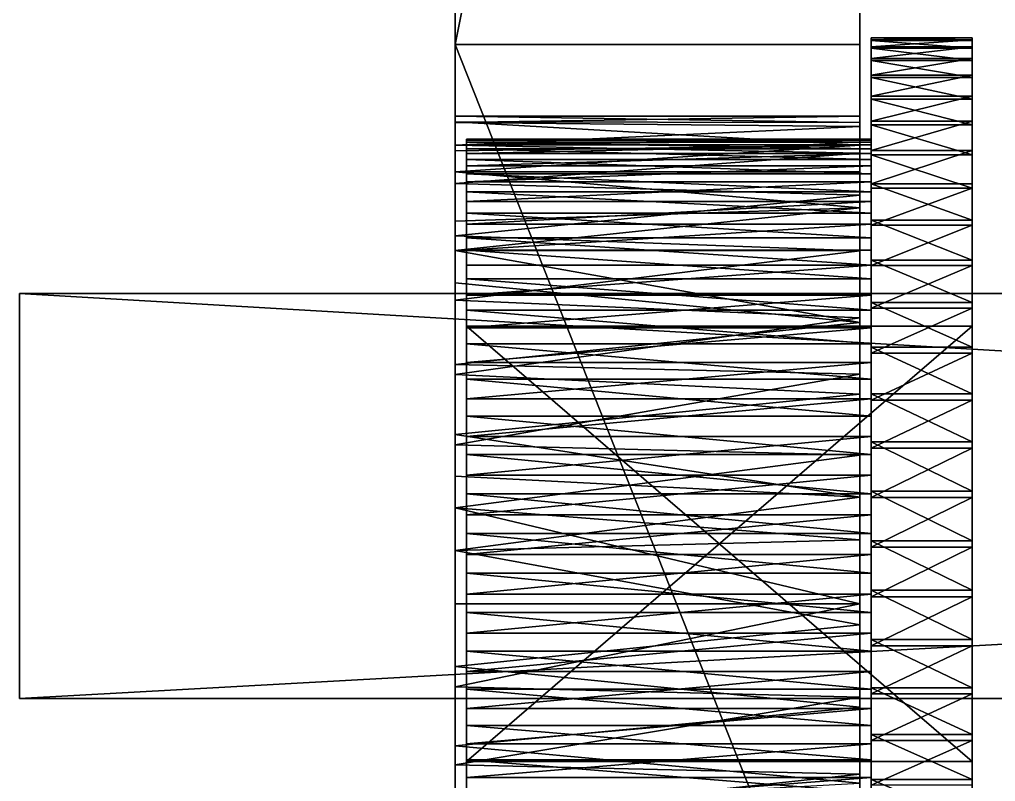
# Model space of a CAD drawing. Header units: inches. Extents: x 62 to 1153, y 3 to 780.
# Drawn here: x 62.36 to 72, y 25.88 to 33.41 of the extents above; entities that cross this region are included whole.
import ezdxf

# ---------------------------------------------------------------- set-up
doc = ezdxf.new("R2010")
doc.units = ezdxf.units.IN
doc.header["$MEASUREMENT"] = 0
for name, color, linetype in [('Axel', 2, 'Continuous'), ('Axel_Cap', 5, 'Continuous'), ('Base', 3, 'Continuous')]:
    doc.layers.add(name, color=color, linetype=linetype)

msp = doc.modelspace()

# ---------------------------------------------------------------- linework, layer by layer
at = {"layer": 'Axel'}
for points in [[(130.8586, 26.7013, -16.145), (62.3586, 30.7013, -16.145), (62.3586, 26.7013, -16.145)], [(62.3586, 30.7013, -16.145), (130.8586, 26.7013, -16.145), (134.8586, 30.7013, -16.145)], [(62.3586, 30.7013, -16.145), (134.8586, 30.7013, -20.145), (62.3586, 30.7013, -20.145)], [(134.8586, 30.7013, -20.145), (62.3586, 30.7013, -16.145), (134.8586, 30.7013, -16.145)], [(134.8586, 30.7013, -20.145), (62.3586, 26.7013, -20.145), (62.3586, 30.7013, -20.145)], [(62.3586, 26.7013, -20.145), (134.8586, 30.7013, -20.145), (130.8586, 26.7013, -20.145)], [(62.3586, 30.7013, -16.145), (62.3586, 26.7013, -20.145), (62.3586, 26.7013, -16.145)], [(62.3586, 26.7013, -20.145), (62.3586, 30.7013, -16.145), (62.3586, 30.7013, -20.145)], [(130.8586, 26.7013, -16.145), (62.3586, 26.7013, -20.145), (130.8586, 26.7013, -20.145)], [(62.3586, 26.7013, -20.145), (130.8586, 26.7013, -16.145), (62.3586, 26.7013, -16.145)]]:
    msp.add_3dface(points, dxfattribs=at)
at = {"layer": 'Axel_Cap'}
for points in [[(71.7745, 33.2288, -17.8155), (70.7745, 33.2078, -17.3252), (71.7745, 33.2078, -17.3252)], [(70.7745, 33.2078, -17.3252), (71.7745, 33.2288, -17.8155), (70.7745, 33.2288, -17.8155)], [(71.7745, 33.2016, -18.3054), (70.7745, 33.2288, -17.8155), (71.7745, 33.2288, -17.8155)], [(70.7745, 33.2288, -17.8155), (71.7745, 33.2016, -18.3054), (70.7745, 33.2016, -18.3054)], [(70.7745, 33.2016, -18.3054), (70.7745, 33.2078, -17.3252), (70.7745, 33.2288, -17.8155)], [(71.7745, 33.2078, -17.3252), (70.7745, 33.1389, -16.8394), (71.7745, 33.1389, -16.8394)], [(70.7745, 33.1389, -16.8394), (71.7745, 33.2078, -17.3252), (70.7745, 33.2078, -17.3252)], [(70.7745, 33.2016, -18.3054), (70.7745, 33.1389, -16.8394), (70.7745, 33.2078, -17.3252)], [(71.7745, 33.1265, -18.7903), (70.7745, 33.2016, -18.3054), (71.7745, 33.2016, -18.3054)], [(70.7745, 33.2016, -18.3054), (71.7745, 33.1265, -18.7903), (70.7745, 33.1265, -18.7903)], [(70.7745, 33.1265, -18.7903), (70.7745, 33.1389, -16.8394), (70.7745, 33.2016, -18.3054)], [(71.7745, 33.2078, -17.3252), (71.7745, 33.2016, -18.3054), (71.7745, 33.2288, -17.8155)], [(71.7745, 33.1389, -16.8394), (71.7745, 33.2016, -18.3054), (71.7745, 33.2078, -17.3252)], [(71.7745, 33.1389, -16.8394), (71.7745, 33.1265, -18.7903), (71.7745, 33.2016, -18.3054)], [(71.7745, 33.1389, -16.8394), (70.7745, 33.0227, -16.3627), (71.7745, 33.0227, -16.3627)], [(70.7745, 33.0227, -16.3627), (71.7745, 33.1389, -16.8394), (70.7745, 33.1389, -16.8394)], [(70.7745, 33.1265, -18.7903), (70.7745, 33.0227, -16.3627), (70.7745, 33.1389, -16.8394)], [(71.7745, 33.0042, -19.2655), (70.7745, 33.1265, -18.7903), (71.7745, 33.1265, -18.7903)], [(70.7745, 33.1265, -18.7903), (71.7745, 33.0042, -19.2655), (70.7745, 33.0042, -19.2655)], [(70.7745, 33.0042, -19.2655), (70.7745, 33.0227, -16.3627), (70.7745, 33.1265, -18.7903)], [(71.7745, 33.0227, -16.3627), (71.7745, 33.1265, -18.7903), (71.7745, 33.1389, -16.8394)], [(71.7745, 33.0227, -16.3627), (71.7745, 33.0042, -19.2655), (71.7745, 33.1265, -18.7903)], [(71.7745, 33.0227, -16.3627), (70.7745, 32.8604, -15.8996), (71.7745, 32.8604, -15.8996)], [(70.7745, 32.8604, -15.8996), (71.7745, 33.0227, -16.3627), (70.7745, 33.0227, -16.3627)], [(70.7745, 33.0042, -19.2655), (70.7745, 32.8604, -15.8996), (70.7745, 33.0227, -16.3627)], [(71.7745, 32.836, -19.7264), (70.7745, 33.0042, -19.2655), (71.7745, 33.0042, -19.2655)], [(70.7745, 33.0042, -19.2655), (71.7745, 32.836, -19.7264), (70.7745, 32.836, -19.7264)], [(70.7745, 32.836, -19.7264), (70.7745, 32.8604, -15.8996), (70.7745, 33.0042, -19.2655)], [(71.7745, 32.8604, -15.8996), (71.7745, 33.0042, -19.2655), (71.7745, 33.0227, -16.3627)], [(71.7745, 32.8604, -15.8996), (71.7745, 32.836, -19.7264), (71.7745, 33.0042, -19.2655)], [(71.7745, 32.8604, -15.8996), (70.7745, 32.6534, -15.4548), (71.7745, 32.6534, -15.4548)], [(70.7745, 32.6534, -15.4548), (71.7745, 32.8604, -15.8996), (70.7745, 32.8604, -15.8996)], [(70.7745, 32.836, -19.7264), (70.7745, 32.6534, -15.4548), (70.7745, 32.8604, -15.8996)], [(71.7745, 32.6234, -20.1686), (70.7745, 32.836, -19.7264), (71.7745, 32.836, -19.7264)], [(70.7745, 32.836, -19.7264), (71.7745, 32.6234, -20.1686), (70.7745, 32.6234, -20.1686)], [(70.7745, 32.6234, -20.1686), (70.7745, 32.6534, -15.4548), (70.7745, 32.836, -19.7264)], [(71.7745, 32.6534, -15.4548), (71.7745, 32.836, -19.7264), (71.7745, 32.8604, -15.8996)], [(71.7745, 32.6534, -15.4548), (71.7745, 32.6234, -20.1686), (71.7745, 32.836, -19.7264)], [(71.7745, 32.6534, -15.4548), (70.7745, 32.4038, -15.0323), (71.7745, 32.4038, -15.0323)], [(70.7745, 32.4038, -15.0323), (71.7745, 32.6534, -15.4548), (70.7745, 32.6534, -15.4548)], [(70.7745, 32.6234, -20.1686), (70.7745, 32.4038, -15.0323), (70.7745, 32.6534, -15.4548)], [(71.7745, 32.3684, -20.5879), (70.7745, 32.6234, -20.1686), (71.7745, 32.6234, -20.1686)], [(70.7745, 32.6234, -20.1686), (71.7745, 32.3684, -20.5879), (70.7745, 32.3684, -20.5879)], [(70.7745, 32.3684, -20.5879), (70.7745, 32.4038, -15.0323), (70.7745, 32.6234, -20.1686)], [(71.7745, 32.4038, -15.0323), (71.7745, 32.6234, -20.1686), (71.7745, 32.6534, -15.4548)], [(71.7745, 32.4038, -15.0323), (71.7745, 32.3684, -20.5879), (71.7745, 32.6234, -20.1686)], [(71.7745, 32.4038, -15.0323), (70.7745, 32.1141, -14.6363), (71.7745, 32.1141, -14.6363)], [(70.7745, 32.1141, -14.6363), (71.7745, 32.4038, -15.0323), (70.7745, 32.4038, -15.0323)], [(70.7745, 32.171, -17.1057), (70.7745, 32.1141, -14.6363), (70.7745, 32.4038, -15.0323)], [(70.7745, 32.171, -17.1057), (70.7745, 32.4038, -15.0323), (70.7745, 32.2185, -17.4954)], [(70.7745, 32.2185, -17.4954), (70.7745, 32.4038, -15.0323), (70.7745, 32.2275, -17.8878)], [(70.7745, 32.2275, -17.8878), (70.7745, 32.4038, -15.0323), (70.7745, 32.3684, -20.5879)], [(71.7745, 32.0736, -20.9801), (70.7745, 32.3684, -20.5879), (71.7745, 32.3684, -20.5879)], [(70.7745, 32.3684, -20.5879), (71.7745, 32.0736, -20.9801), (70.7745, 32.0736, -20.9801)], [(70.7745, 32.0736, -20.9801), (70.7745, 32.1304, -18.6659), (70.7745, 32.3684, -20.5879)], [(70.7745, 32.3684, -20.5879), (70.7745, 32.1304, -18.6659), (70.7745, 32.198, -18.2792)], [(70.7745, 32.3684, -20.5879), (70.7745, 32.198, -18.2792), (70.7745, 32.2275, -17.8878)], [(71.7745, 32.1141, -14.6363), (71.7745, 32.3684, -20.5879), (71.7745, 32.4038, -15.0323)], [(71.7745, 32.1141, -14.6363), (71.7745, 32.0736, -20.9801), (71.7745, 32.3684, -20.5879)], [(70.7745, 32.2275, -17.8878), (66.7745, 32.2185, -17.4954), (70.7745, 32.2185, -17.4954)], [(66.7745, 32.2185, -17.4954), (70.7745, 32.2275, -17.8878), (66.7745, 32.2275, -17.8878)], [(70.7745, 32.198, -18.2792), (66.7745, 32.2275, -17.8878), (70.7745, 32.2275, -17.8878)], [(66.7745, 32.2275, -17.8878), (70.7745, 32.198, -18.2792), (66.7745, 32.198, -18.2792)], [(66.7745, 32.198, -18.2792), (66.7745, 32.2185, -17.4954), (66.7745, 32.2275, -17.8878)], [(66.7745, 32.198, -18.2792), (66.7745, 32.171, -17.1057), (66.7745, 32.2185, -17.4954)], [(70.7745, 32.2185, -17.4954), (66.7745, 32.171, -17.1057), (70.7745, 32.171, -17.1057)], [(66.7745, 32.171, -17.1057), (70.7745, 32.2185, -17.4954), (66.7745, 32.2185, -17.4954)], [(70.7745, 32.1304, -18.6659), (66.7745, 32.198, -18.2792), (70.7745, 32.198, -18.2792)], [(66.7745, 32.198, -18.2792), (70.7745, 32.1304, -18.6659), (66.7745, 32.1304, -18.6659)], [(66.7745, 32.1304, -18.6659), (66.7745, 32.171, -17.1057), (66.7745, 32.198, -18.2792)], [(70.7745, 32.171, -17.1057), (66.7745, 32.0856, -16.7226), (70.7745, 32.0856, -16.7226)], [(66.7745, 32.0856, -16.7226), (70.7745, 32.171, -17.1057), (66.7745, 32.171, -17.1057)], [(66.7745, 32.1304, -18.6659), (66.7745, 32.0856, -16.7226), (66.7745, 32.171, -17.1057)], [(70.7745, 32.0251, -19.0441), (66.7745, 32.1304, -18.6659), (70.7745, 32.1304, -18.6659)], [(66.7745, 32.1304, -18.6659), (70.7745, 32.0251, -19.0441), (66.7745, 32.0251, -19.0441)], [(66.7745, 32.0251, -19.0441), (66.7745, 32.0856, -16.7226), (66.7745, 32.1304, -18.6659)], [(70.7745, 32.0856, -16.7226), (70.7745, 32.1141, -14.6363), (70.7745, 32.171, -17.1057)], [(70.7745, 32.0736, -20.9801), (70.7745, 32.0251, -19.0441), (70.7745, 32.1304, -18.6659)], [(70.7745, 32.0856, -16.7226), (66.7745, 31.963, -16.3497), (70.7745, 31.963, -16.3497)], [(66.7745, 31.963, -16.3497), (70.7745, 32.0856, -16.7226), (66.7745, 32.0856, -16.7226)], [(66.7745, 32.0251, -19.0441), (66.7745, 31.963, -16.3497), (66.7745, 32.0856, -16.7226)], [(70.7745, 31.8833, -19.4101), (66.7745, 32.0251, -19.0441), (70.7745, 32.0251, -19.0441)], [(66.7745, 32.0251, -19.0441), (70.7745, 31.8833, -19.4101), (66.7745, 31.8833, -19.4101)], [(66.7745, 31.8833, -19.4101), (66.7745, 31.963, -16.3497), (66.7745, 32.0251, -19.0441)], [(71.7745, 32.1141, -14.6363), (70.7745, 31.7869, -14.2707), (71.7745, 31.7869, -14.2707)], [(70.7745, 31.7869, -14.2707), (71.7745, 32.1141, -14.6363), (70.7745, 32.1141, -14.6363)], [(70.7745, 31.8045, -15.9906), (70.7745, 31.7869, -14.2707), (70.7745, 32.1141, -14.6363)], [(70.7745, 31.8045, -15.9906), (70.7745, 32.1141, -14.6363), (70.7745, 31.963, -16.3497)], [(70.7745, 31.963, -16.3497), (70.7745, 32.1141, -14.6363), (70.7745, 32.0856, -16.7226)], [(71.7745, 31.7418, -21.3416), (70.7745, 32.0736, -20.9801), (71.7745, 32.0736, -20.9801)], [(70.7745, 32.0736, -20.9801), (71.7745, 31.7418, -21.3416), (70.7745, 31.7418, -21.3416)], [(70.7745, 31.7418, -21.3416), (70.7745, 31.8833, -19.4101), (70.7745, 32.0736, -20.9801)], [(70.7745, 32.0736, -20.9801), (70.7745, 31.8833, -19.4101), (70.7745, 32.0251, -19.0441)], [(71.7745, 31.7869, -14.2707), (71.7745, 32.0736, -20.9801), (71.7745, 32.1141, -14.6363)], [(71.7745, 31.7869, -14.2707), (71.7745, 31.7418, -21.3416), (71.7745, 32.0736, -20.9801)], [(70.7745, 31.963, -16.3497), (66.7745, 31.8045, -15.9906), (70.7745, 31.8045, -15.9906)], [(66.7745, 31.8045, -15.9906), (70.7745, 31.963, -16.3497), (66.7745, 31.963, -16.3497)], [(66.7745, 31.8833, -19.4101), (66.7745, 31.8045, -15.9906), (66.7745, 31.963, -16.3497)], [(70.7745, 31.7062, -19.7604), (66.7745, 31.8833, -19.4101), (70.7745, 31.8833, -19.4101)], [(66.7745, 31.8833, -19.4101), (70.7745, 31.7062, -19.7604), (66.7745, 31.7062, -19.7604)], [(66.7745, 31.7062, -19.7604), (66.7745, 31.8045, -15.9906), (66.7745, 31.8833, -19.4101)], [(70.7745, 31.7418, -21.3416), (70.7745, 31.7062, -19.7604), (70.7745, 31.8833, -19.4101)], [(70.7745, 31.8045, -15.9906), (66.7745, 31.6115, -15.6487), (70.7745, 31.6115, -15.6487)], [(66.7745, 31.6115, -15.6487), (70.7745, 31.8045, -15.9906), (66.7745, 31.8045, -15.9906)], [(66.7745, 31.7062, -19.7604), (66.7745, 31.6115, -15.6487), (66.7745, 31.8045, -15.9906)], [(70.7745, 31.6115, -15.6487), (70.7745, 31.7869, -14.2707), (70.7745, 31.8045, -15.9906)], [(70.7745, 31.7869, -14.2707), (71.7745, 31.4254, -13.9388), (71.7745, 31.7869, -14.2707)], [(71.7745, 31.4254, -13.9388), (70.7745, 31.7869, -14.2707), (70.7745, 31.4254, -13.9388)], [(70.7745, 31.6115, -15.6487), (70.7745, 31.4254, -13.9388), (70.7745, 31.7869, -14.2707)], [(70.7745, 31.3762, -21.6688), (71.7745, 31.7418, -21.3416), (71.7745, 31.3762, -21.6688)], [(71.7745, 31.7418, -21.3416), (70.7745, 31.3762, -21.6688), (70.7745, 31.7418, -21.3416)], [(70.7745, 31.3762, -21.6688), (70.7745, 31.4957, -20.0918), (70.7745, 31.7418, -21.3416)], [(70.7745, 31.7418, -21.3416), (70.7745, 31.4957, -20.0918), (70.7745, 31.7062, -19.7604)], [(71.7745, 31.4254, -13.9388), (71.7745, 31.7418, -21.3416), (71.7745, 31.7869, -14.2707)], [(71.7745, 31.4254, -13.9388), (71.7745, 31.3762, -21.6688), (71.7745, 31.7418, -21.3416)], [(70.7745, 31.4957, -20.0918), (66.7745, 31.7062, -19.7604), (70.7745, 31.7062, -19.7604)], [(66.7745, 31.7062, -19.7604), (70.7745, 31.4957, -20.0918), (66.7745, 31.4957, -20.0918)], [(66.7745, 31.4957, -20.0918), (66.7745, 31.6115, -15.6487), (66.7745, 31.7062, -19.7604)], [(70.7745, 31.6115, -15.6487), (66.7745, 31.386, -15.3274), (70.7745, 31.386, -15.3274)], [(66.7745, 31.386, -15.3274), (70.7745, 31.6115, -15.6487), (66.7745, 31.6115, -15.6487)], [(66.7745, 31.4957, -20.0918), (66.7745, 31.386, -15.3274), (66.7745, 31.6115, -15.6487)], [(70.7745, 31.386, -15.3274), (70.7745, 31.4254, -13.9388), (70.7745, 31.6115, -15.6487)], [(70.7745, 31.2538, -20.4009), (66.7745, 31.4957, -20.0918), (70.7745, 31.4957, -20.0918)], [(66.7745, 31.4957, -20.0918), (70.7745, 31.2538, -20.4009), (66.7745, 31.2538, -20.4009)], [(66.7745, 31.2538, -20.4009), (66.7745, 31.386, -15.3274), (66.7745, 31.4957, -20.0918)], [(70.7745, 31.3762, -21.6688), (70.7745, 31.2538, -20.4009), (70.7745, 31.4957, -20.0918)], [(70.7745, 31.386, -15.3274), (66.7745, 31.13, -15.0298), (70.7745, 31.13, -15.0298)], [(66.7745, 31.13, -15.0298), (70.7745, 31.386, -15.3274), (66.7745, 31.386, -15.3274)], [(66.7745, 31.2538, -20.4009), (66.7745, 31.13, -15.0298), (66.7745, 31.386, -15.3274)], [(70.7745, 31.4254, -13.9388), (71.7745, 31.0332, -13.644), (71.7745, 31.4254, -13.9388)], [(71.7745, 31.0332, -13.644), (70.7745, 31.4254, -13.9388), (70.7745, 31.0332, -13.644)], [(70.7745, 31.13, -15.0298), (70.7745, 31.0332, -13.644), (70.7745, 31.4254, -13.9388)], [(70.7745, 31.13, -15.0298), (70.7745, 31.4254, -13.9388), (70.7745, 31.386, -15.3274)], [(70.7745, 30.9802, -21.9586), (71.7745, 31.3762, -21.6688), (71.7745, 30.9802, -21.9586)], [(71.7745, 31.3762, -21.6688), (70.7745, 30.9802, -21.9586), (70.7745, 31.3762, -21.6688)], [(70.7745, 30.9802, -21.9586), (70.7745, 30.9827, -20.6848), (70.7745, 31.3762, -21.6688)], [(70.7745, 31.3762, -21.6688), (70.7745, 30.9827, -20.6848), (70.7745, 31.2538, -20.4009)], [(71.7745, 31.0332, -13.644), (71.7745, 31.3762, -21.6688), (71.7745, 31.4254, -13.9388)], [(71.7745, 31.0332, -13.644), (71.7745, 30.9802, -21.9586), (71.7745, 31.3762, -21.6688)], [(66.7745, 30.9827, -20.6848), (66.7745, 31.13, -15.0298), (66.7745, 31.2538, -20.4009)], [(70.7745, 30.9827, -20.6848), (66.7745, 31.2538, -20.4009), (70.7745, 31.2538, -20.4009)], [(66.7745, 31.2538, -20.4009), (70.7745, 30.9827, -20.6848), (66.7745, 30.9827, -20.6848)], [(66.7745, 31.13, -15.0298), (70.7745, 30.8461, -14.7587), (70.7745, 31.13, -15.0298)], [(70.7745, 30.8461, -14.7587), (66.7745, 31.13, -15.0298), (66.7745, 30.8461, -14.7587)], [(66.7745, 30.9827, -20.6848), (66.7745, 30.8461, -14.7587), (66.7745, 31.13, -15.0298)], [(70.7745, 30.8461, -14.7587), (70.7745, 31.0332, -13.644), (70.7745, 31.13, -15.0298)], [(66.7745, 30.685, -20.9407), (70.7745, 30.9827, -20.6848), (70.7745, 30.685, -20.9407)], [(70.7745, 30.9827, -20.6848), (66.7745, 30.685, -20.9407), (66.7745, 30.9827, -20.6848)], [(66.7745, 30.685, -20.9407), (66.7745, 30.8461, -14.7587), (66.7745, 30.9827, -20.6848)], [(70.7745, 31.0332, -13.644), (71.7745, 30.6139, -13.3891), (71.7745, 31.0332, -13.644)], [(71.7745, 30.6139, -13.3891), (70.7745, 31.0332, -13.644), (70.7745, 30.6139, -13.3891)], [(70.7745, 30.8461, -14.7587), (70.7745, 30.6139, -13.3891), (70.7745, 31.0332, -13.644)], [(70.7745, 30.9802, -21.9586), (70.7745, 30.685, -20.9407), (70.7745, 30.9827, -20.6848)], [(70.7745, 30.5577, -22.2081), (71.7745, 30.9802, -21.9586), (71.7745, 30.5577, -22.2081)], [(71.7745, 30.9802, -21.9586), (70.7745, 30.5577, -22.2081), (70.7745, 30.9802, -21.9586)], [(70.7745, 30.5577, -22.2081), (70.7745, 30.685, -20.9407), (70.7745, 30.9802, -21.9586)], [(71.7745, 30.6139, -13.3891), (71.7745, 30.9802, -21.9586), (71.7745, 31.0332, -13.644)], [(71.7745, 30.6139, -13.3891), (71.7745, 30.5577, -22.2081), (71.7745, 30.9802, -21.9586)], [(66.7745, 30.8461, -14.7587), (70.7745, 30.537, -14.5167), (70.7745, 30.8461, -14.7587)], [(70.7745, 30.537, -14.5167), (66.7745, 30.8461, -14.7587), (66.7745, 30.537, -14.5167)], [(66.7745, 30.685, -20.9407), (66.7745, 30.537, -14.5167), (66.7745, 30.8461, -14.7587)], [(70.7745, 30.537, -14.5167), (70.7745, 30.6139, -13.3891), (70.7745, 30.8461, -14.7587)], [(66.7745, 30.3638, -21.1662), (70.7745, 30.685, -20.9407), (70.7745, 30.3638, -21.1662)], [(70.7745, 30.685, -20.9407), (66.7745, 30.3638, -21.1662), (66.7745, 30.685, -20.9407)], [(66.7745, 30.3638, -21.1662), (66.7745, 30.3789, -19.9336), (66.7745, 30.685, -20.9407)], [(66.7745, 30.685, -20.9407), (66.7745, 30.3789, -19.9336), (66.7745, 30.537, -14.5167)], [(70.7745, 30.5577, -22.2081), (70.7745, 30.3638, -21.1662), (70.7745, 30.685, -20.9407)], [(70.7745, 30.6139, -13.3891), (71.7745, 30.1717, -13.1765), (71.7745, 30.6139, -13.3891)], [(71.7745, 30.1717, -13.1765), (70.7745, 30.6139, -13.3891), (70.7745, 30.1717, -13.1765)], [(70.7745, 30.2057, -14.3062), (70.7745, 30.1717, -13.1765), (70.7745, 30.6139, -13.3891)], [(70.7745, 30.2057, -14.3062), (70.7745, 30.6139, -13.3891), (70.7745, 30.537, -14.5167)], [(71.7745, 30.1717, -13.1765), (71.7745, 30.3789, -15.6336), (71.7745, 30.6139, -13.3891)], [(71.7745, 30.6139, -13.3891), (71.7745, 30.3789, -15.6336), (71.7745, 30.5577, -22.2081)], [(66.7745, 30.537, -14.5167), (70.7745, 30.2057, -14.3062), (70.7745, 30.537, -14.5167)], [(70.7745, 30.2057, -14.3062), (66.7745, 30.537, -14.5167), (66.7745, 30.2057, -14.3062)], [(66.7745, 30.3789, -15.6336), (66.7745, 30.2057, -14.3062), (66.7745, 30.537, -14.5167)], [(66.7745, 30.3789, -15.6336), (66.7745, 30.537, -14.5167), (66.7745, 30.3789, -19.9336)], [(70.7745, 30.1128, -22.4151), (71.7745, 30.5577, -22.2081), (71.7745, 30.1128, -22.4151)], [(71.7745, 30.5577, -22.2081), (70.7745, 30.1128, -22.4151), (70.7745, 30.5577, -22.2081)], [(70.7745, 30.1128, -22.4151), (70.7745, 30.3638, -21.1662), (70.7745, 30.5577, -22.2081)], [(71.7745, 30.3789, -19.9336), (71.7745, 30.1128, -22.4151), (71.7745, 30.5577, -22.2081)], [(71.7745, 30.3789, -19.9336), (71.7745, 30.5577, -22.2081), (71.7745, 30.3789, -15.6336)], [(66.7745, 30.3789, -19.9336), (71.7745, 26.0789, -19.9336), (71.7745, 30.3789, -19.9336)], [(71.7745, 26.0789, -19.9336), (66.7745, 30.3789, -19.9336), (66.7745, 26.0789, -19.9336)], [(66.7745, 26.0789, -15.6336), (71.7745, 30.3789, -15.6336), (71.7745, 26.0789, -15.6336)], [(71.7745, 30.3789, -15.6336), (66.7745, 26.0789, -15.6336), (66.7745, 30.3789, -15.6336)], [(66.7745, 26.0789, -15.6336), (66.7745, 26.094, -14.401), (66.7745, 30.3789, -15.6336)], [(66.7745, 30.3789, -15.6336), (66.7745, 26.094, -14.401), (66.7745, 26.4358, -14.208)], [(66.7745, 30.3789, -15.6336), (66.7745, 26.4358, -14.208), (66.7745, 26.7949, -14.0495)], [(66.7745, 30.3789, -15.6336), (66.7745, 26.7949, -14.0495), (66.7745, 27.1678, -13.9269)], [(66.7745, 30.3789, -15.6336), (66.7745, 27.1678, -13.9269), (66.7745, 27.551, -13.8415)], [(66.7745, 30.3789, -15.6336), (66.7745, 27.551, -13.8415), (66.7745, 27.9406, -13.794)], [(66.7745, 30.3789, -15.6336), (66.7745, 27.9406, -13.794), (66.7745, 28.3331, -13.785)], [(66.7745, 30.3789, -15.6336), (66.7745, 28.3331, -13.785), (66.7745, 28.7245, -13.8144)], [(66.7745, 30.3789, -15.6336), (66.7745, 28.7245, -13.8144), (66.7745, 29.1112, -13.8821)], [(66.7745, 30.3789, -15.6336), (66.7745, 29.1112, -13.8821), (66.7745, 29.4893, -13.9874)], [(66.7745, 30.3789, -15.6336), (66.7745, 29.4893, -13.9874), (66.7745, 29.8554, -14.1292)], [(66.7745, 30.3789, -15.6336), (66.7745, 29.8554, -14.1292), (66.7745, 30.2057, -14.3062)], [(66.7745, 26.252, -21.261), (66.7745, 26.0789, -19.9336), (66.7745, 30.3789, -19.9336)], [(66.7745, 26.252, -21.261), (66.7745, 30.3789, -19.9336), (66.7745, 26.6024, -21.438)], [(66.7745, 26.6024, -21.438), (66.7745, 30.3789, -19.9336), (66.7745, 26.9684, -21.5798)], [(66.7745, 26.9684, -21.5798), (66.7745, 30.3789, -19.9336), (66.7745, 27.3466, -21.6851)], [(66.7745, 27.3466, -21.6851), (66.7745, 30.3789, -19.9336), (66.7745, 27.7332, -21.7528)], [(66.7745, 27.7332, -21.7528), (66.7745, 30.3789, -19.9336), (66.7745, 28.1247, -21.7822)], [(66.7745, 28.1247, -21.7822), (66.7745, 30.3789, -19.9336), (66.7745, 28.5171, -21.7732)], [(66.7745, 28.5171, -21.7732), (66.7745, 30.3789, -19.9336), (66.7745, 28.9068, -21.7257)], [(66.7745, 28.9068, -21.7257), (66.7745, 30.3789, -19.9336), (66.7745, 29.2899, -21.6403)], [(66.7745, 29.2899, -21.6403), (66.7745, 30.3789, -19.9336), (66.7745, 29.6628, -21.5177)], [(66.7745, 29.6628, -21.5177), (66.7745, 30.3789, -19.9336), (66.7745, 30.0219, -21.3592)], [(66.7745, 30.0219, -21.3592), (66.7745, 30.3789, -19.9336), (66.7745, 30.3638, -21.1662)], [(66.7745, 30.3789, -19.9336), (71.7745, 30.3789, -15.6336), (66.7745, 30.3789, -15.6336)], [(71.7745, 30.3789, -15.6336), (66.7745, 30.3789, -19.9336), (71.7745, 30.3789, -19.9336)], [(66.7745, 30.0219, -21.3592), (70.7745, 30.3638, -21.1662), (70.7745, 30.0219, -21.3592)], [(70.7745, 30.3638, -21.1662), (66.7745, 30.0219, -21.3592), (66.7745, 30.3638, -21.1662)], [(70.7745, 30.1128, -22.4151), (70.7745, 30.0219, -21.3592), (70.7745, 30.3638, -21.1662)], [(71.7745, 26.0789, -19.9336), (71.7745, 26.2861, -22.3907), (71.7745, 30.3789, -19.9336)], [(71.7745, 30.3789, -19.9336), (71.7745, 26.2861, -22.3907), (71.7745, 26.747, -22.559)], [(71.7745, 30.3789, -19.9336), (71.7745, 26.747, -22.559), (71.7745, 27.2222, -22.6812)], [(71.7745, 30.3789, -19.9336), (71.7745, 27.2222, -22.6812), (71.7745, 27.7071, -22.7563)], [(71.7745, 30.3789, -19.9336), (71.7745, 27.7071, -22.7563), (71.7745, 28.197, -22.7835)], [(71.7745, 30.3789, -19.9336), (71.7745, 28.197, -22.7835), (71.7745, 28.6873, -22.7625)], [(71.7745, 30.3789, -19.9336), (71.7745, 28.6873, -22.7625), (71.7745, 29.1731, -22.6936)], [(71.7745, 30.3789, -19.9336), (71.7745, 29.1731, -22.6936), (71.7745, 29.6498, -22.5775)], [(71.7745, 30.3789, -19.9336), (71.7745, 29.6498, -22.5775), (71.7745, 30.1128, -22.4151)], [(71.7745, 26.3449, -13.1521), (71.7745, 26.0789, -15.6336), (71.7745, 30.3789, -15.6336)], [(71.7745, 26.3449, -13.1521), (71.7745, 30.3789, -15.6336), (71.7745, 26.808, -12.9898)], [(71.7745, 26.808, -12.9898), (71.7745, 30.3789, -15.6336), (71.7745, 27.2847, -12.8736)], [(71.7745, 27.2847, -12.8736), (71.7745, 30.3789, -15.6336), (71.7745, 27.7705, -12.8047)], [(71.7745, 27.7705, -12.8047), (71.7745, 30.3789, -15.6336), (71.7745, 28.2607, -12.7837)], [(71.7745, 28.2607, -12.7837), (71.7745, 30.3789, -15.6336), (71.7745, 28.7506, -12.8109)], [(71.7745, 28.7506, -12.8109), (71.7745, 30.3789, -15.6336), (71.7745, 29.2355, -12.886)], [(71.7745, 29.2355, -12.886), (71.7745, 30.3789, -15.6336), (71.7745, 29.7107, -13.0082)], [(71.7745, 29.7107, -13.0082), (71.7745, 30.3789, -15.6336), (71.7745, 30.1717, -13.1765)], [(66.7745, 30.2057, -14.3062), (70.7745, 29.8554, -14.1292), (70.7745, 30.2057, -14.3062)], [(70.7745, 29.8554, -14.1292), (66.7745, 30.2057, -14.3062), (66.7745, 29.8554, -14.1292)], [(70.7745, 29.8554, -14.1292), (70.7745, 30.1717, -13.1765), (70.7745, 30.2057, -14.3062)], [(70.7745, 30.1717, -13.1765), (71.7745, 29.7107, -13.0082), (71.7745, 30.1717, -13.1765)], [(71.7745, 29.7107, -13.0082), (70.7745, 30.1717, -13.1765), (70.7745, 29.7107, -13.0082)], [(70.7745, 29.8554, -14.1292), (70.7745, 29.7107, -13.0082), (70.7745, 30.1717, -13.1765)], [(70.7745, 29.6498, -22.5775), (71.7745, 30.1128, -22.4151), (71.7745, 29.6498, -22.5775)], [(71.7745, 30.1128, -22.4151), (70.7745, 29.6498, -22.5775), (70.7745, 30.1128, -22.4151)], [(70.7745, 29.6498, -22.5775), (70.7745, 29.6628, -21.5177), (70.7745, 30.1128, -22.4151)], [(70.7745, 30.1128, -22.4151), (70.7745, 29.6628, -21.5177), (70.7745, 30.0219, -21.3592)], [(66.7745, 29.6628, -21.5177), (70.7745, 30.0219, -21.3592), (70.7745, 29.6628, -21.5177)], [(70.7745, 30.0219, -21.3592), (66.7745, 29.6628, -21.5177), (66.7745, 30.0219, -21.3592)], [(66.7745, 29.8554, -14.1292), (70.7745, 29.4893, -13.9874), (70.7745, 29.8554, -14.1292)], [(70.7745, 29.4893, -13.9874), (66.7745, 29.8554, -14.1292), (66.7745, 29.4893, -13.9874)], [(70.7745, 29.4893, -13.9874), (70.7745, 29.7107, -13.0082), (70.7745, 29.8554, -14.1292)], [(70.7745, 29.7107, -13.0082), (71.7745, 29.2355, -12.886), (71.7745, 29.7107, -13.0082)], [(71.7745, 29.2355, -12.886), (70.7745, 29.7107, -13.0082), (70.7745, 29.2355, -12.886)], [(70.7745, 29.4893, -13.9874), (70.7745, 29.2355, -12.886), (70.7745, 29.7107, -13.0082)], [(66.7745, 29.2899, -21.6403), (70.7745, 29.6628, -21.5177), (70.7745, 29.2899, -21.6403)], [(70.7745, 29.6628, -21.5177), (66.7745, 29.2899, -21.6403), (66.7745, 29.6628, -21.5177)], [(70.7745, 29.6498, -22.5775), (70.7745, 29.2899, -21.6403), (70.7745, 29.6628, -21.5177)], [(70.7745, 29.1731, -22.6936), (71.7745, 29.6498, -22.5775), (71.7745, 29.1731, -22.6936)], [(71.7745, 29.6498, -22.5775), (70.7745, 29.1731, -22.6936), (70.7745, 29.6498, -22.5775)], [(70.7745, 29.1731, -22.6936), (70.7745, 29.2899, -21.6403), (70.7745, 29.6498, -22.5775)], [(66.7745, 29.4893, -13.9874), (70.7745, 29.1112, -13.8821), (70.7745, 29.4893, -13.9874)], [(70.7745, 29.1112, -13.8821), (66.7745, 29.4893, -13.9874), (66.7745, 29.1112, -13.8821)], [(70.7745, 29.1112, -13.8821), (70.7745, 29.2355, -12.886), (70.7745, 29.4893, -13.9874)], [(66.7745, 28.9068, -21.7257), (70.7745, 29.2899, -21.6403), (70.7745, 28.9068, -21.7257)], [(70.7745, 29.2899, -21.6403), (66.7745, 28.9068, -21.7257), (66.7745, 29.2899, -21.6403)], [(70.7745, 29.1731, -22.6936), (70.7745, 28.9068, -21.7257), (70.7745, 29.2899, -21.6403)], [(70.7745, 29.2355, -12.886), (71.7745, 28.7506, -12.8109), (71.7745, 29.2355, -12.886)], [(71.7745, 28.7506, -12.8109), (70.7745, 29.2355, -12.886), (70.7745, 28.7506, -12.8109)], [(70.7745, 29.1112, -13.8821), (70.7745, 28.7506, -12.8109), (70.7745, 29.2355, -12.886)], [(70.7745, 28.6873, -22.7625), (71.7745, 29.1731, -22.6936), (71.7745, 28.6873, -22.7625)], [(71.7745, 29.1731, -22.6936), (70.7745, 28.6873, -22.7625), (70.7745, 29.1731, -22.6936)], [(70.7745, 28.6873, -22.7625), (70.7745, 28.9068, -21.7257), (70.7745, 29.1731, -22.6936)], [(66.7745, 29.1112, -13.8821), (70.7745, 28.7245, -13.8144), (70.7745, 29.1112, -13.8821)], [(70.7745, 28.7245, -13.8144), (66.7745, 29.1112, -13.8821), (66.7745, 28.7245, -13.8144)], [(70.7745, 28.7245, -13.8144), (70.7745, 28.7506, -12.8109), (70.7745, 29.1112, -13.8821)], [(66.7745, 28.5171, -21.7732), (70.7745, 28.9068, -21.7257), (70.7745, 28.5171, -21.7732)], [(70.7745, 28.9068, -21.7257), (66.7745, 28.5171, -21.7732), (66.7745, 28.9068, -21.7257)], [(70.7745, 28.6873, -22.7625), (70.7745, 28.5171, -21.7732), (70.7745, 28.9068, -21.7257)], [(70.7745, 28.7506, -12.8109), (71.7745, 28.2607, -12.7837), (71.7745, 28.7506, -12.8109)], [(71.7745, 28.2607, -12.7837), (70.7745, 28.7506, -12.8109), (70.7745, 28.2607, -12.7837)], [(70.7745, 28.3331, -13.785), (70.7745, 28.2607, -12.7837), (70.7745, 28.7506, -12.8109)], [(70.7745, 28.3331, -13.785), (70.7745, 28.7506, -12.8109), (70.7745, 28.7245, -13.8144)], [(66.7745, 28.7245, -13.8144), (70.7745, 28.3331, -13.785), (70.7745, 28.7245, -13.8144)], [(70.7745, 28.3331, -13.785), (66.7745, 28.7245, -13.8144), (66.7745, 28.3331, -13.785)], [(70.7745, 28.197, -22.7835), (71.7745, 28.6873, -22.7625), (71.7745, 28.197, -22.7835)], [(71.7745, 28.6873, -22.7625), (70.7745, 28.197, -22.7835), (70.7745, 28.6873, -22.7625)], [(70.7745, 28.197, -22.7835), (70.7745, 28.5171, -21.7732), (70.7745, 28.6873, -22.7625)], [(66.7745, 28.1247, -21.7822), (70.7745, 28.5171, -21.7732), (70.7745, 28.1247, -21.7822)], [(70.7745, 28.5171, -21.7732), (66.7745, 28.1247, -21.7822), (66.7745, 28.5171, -21.7732)], [(70.7745, 28.197, -22.7835), (70.7745, 28.1247, -21.7822), (70.7745, 28.5171, -21.7732)], [(66.7745, 28.3331, -13.785), (70.7745, 27.9406, -13.794), (70.7745, 28.3331, -13.785)], [(70.7745, 27.9406, -13.794), (66.7745, 28.3331, -13.785), (66.7745, 27.9406, -13.794)], [(70.7745, 27.9406, -13.794), (70.7745, 28.2607, -12.7837), (70.7745, 28.3331, -13.785)], [(70.7745, 28.2607, -12.7837), (71.7745, 27.7705, -12.8047), (71.7745, 28.2607, -12.7837)], [(71.7745, 27.7705, -12.8047), (70.7745, 28.2607, -12.7837), (70.7745, 27.7705, -12.8047)], [(70.7745, 27.9406, -13.794), (70.7745, 27.7705, -12.8047), (70.7745, 28.2607, -12.7837)], [(70.7745, 27.7071, -22.7563), (71.7745, 28.197, -22.7835), (71.7745, 27.7071, -22.7563)], [(71.7745, 28.197, -22.7835), (70.7745, 27.7071, -22.7563), (70.7745, 28.197, -22.7835)], [(70.7745, 27.7071, -22.7563), (70.7745, 27.7332, -21.7528), (70.7745, 28.197, -22.7835)], [(70.7745, 28.197, -22.7835), (70.7745, 27.7332, -21.7528), (70.7745, 28.1247, -21.7822)], [(66.7745, 27.7332, -21.7528), (70.7745, 28.1247, -21.7822), (70.7745, 27.7332, -21.7528)], [(70.7745, 28.1247, -21.7822), (66.7745, 27.7332, -21.7528), (66.7745, 28.1247, -21.7822)], [(66.7745, 27.9406, -13.794), (70.7745, 27.551, -13.8415), (70.7745, 27.9406, -13.794)], [(70.7745, 27.551, -13.8415), (66.7745, 27.9406, -13.794), (66.7745, 27.551, -13.8415)], [(70.7745, 27.551, -13.8415), (70.7745, 27.7705, -12.8047), (70.7745, 27.9406, -13.794)], [(66.7745, 27.3466, -21.6851), (70.7745, 27.7332, -21.7528), (70.7745, 27.3466, -21.6851)], [(70.7745, 27.7332, -21.7528), (66.7745, 27.3466, -21.6851), (66.7745, 27.7332, -21.7528)], [(70.7745, 27.7705, -12.8047), (71.7745, 27.2847, -12.8736), (71.7745, 27.7705, -12.8047)], [(71.7745, 27.2847, -12.8736), (70.7745, 27.7705, -12.8047), (70.7745, 27.2847, -12.8736)], [(70.7745, 27.551, -13.8415), (70.7745, 27.2847, -12.8736), (70.7745, 27.7705, -12.8047)], [(70.7745, 27.7071, -22.7563), (70.7745, 27.3466, -21.6851), (70.7745, 27.7332, -21.7528)], [(70.7745, 27.2222, -22.6812), (71.7745, 27.7071, -22.7563), (71.7745, 27.2222, -22.6812)], [(71.7745, 27.7071, -22.7563), (70.7745, 27.2222, -22.6812), (70.7745, 27.7071, -22.7563)], [(70.7745, 27.2222, -22.6812), (70.7745, 27.3466, -21.6851), (70.7745, 27.7071, -22.7563)], [(66.7745, 27.551, -13.8415), (70.7745, 27.1678, -13.9269), (70.7745, 27.551, -13.8415)], [(70.7745, 27.1678, -13.9269), (66.7745, 27.551, -13.8415), (66.7745, 27.1678, -13.9269)], [(70.7745, 27.1678, -13.9269), (70.7745, 27.2847, -12.8736), (70.7745, 27.551, -13.8415)], [(66.7745, 26.9684, -21.5798), (70.7745, 27.3466, -21.6851), (70.7745, 26.9684, -21.5798)], [(70.7745, 27.3466, -21.6851), (66.7745, 26.9684, -21.5798), (66.7745, 27.3466, -21.6851)], [(70.7745, 27.2222, -22.6812), (70.7745, 26.9684, -21.5798), (70.7745, 27.3466, -21.6851)], [(70.7745, 27.2847, -12.8736), (71.7745, 26.808, -12.9898), (71.7745, 27.2847, -12.8736)], [(71.7745, 26.808, -12.9898), (70.7745, 27.2847, -12.8736), (70.7745, 26.808, -12.9898)], [(70.7745, 27.1678, -13.9269), (70.7745, 26.808, -12.9898), (70.7745, 27.2847, -12.8736)], [(70.7745, 26.747, -22.559), (71.7745, 27.2222, -22.6812), (71.7745, 26.747, -22.559)], [(71.7745, 27.2222, -22.6812), (70.7745, 26.747, -22.559), (70.7745, 27.2222, -22.6812)], [(70.7745, 26.747, -22.559), (70.7745, 26.9684, -21.5798), (70.7745, 27.2222, -22.6812)], [(66.7745, 27.1678, -13.9269), (70.7745, 26.7949, -14.0495), (70.7745, 27.1678, -13.9269)], [(70.7745, 26.7949, -14.0495), (66.7745, 27.1678, -13.9269), (66.7745, 26.7949, -14.0495)], [(70.7745, 26.7949, -14.0495), (70.7745, 26.808, -12.9898), (70.7745, 27.1678, -13.9269)], [(66.7745, 26.6024, -21.438), (70.7745, 26.9684, -21.5798), (70.7745, 26.6024, -21.438)], [(70.7745, 26.9684, -21.5798), (66.7745, 26.6024, -21.438), (66.7745, 26.9684, -21.5798)], [(70.7745, 26.747, -22.559), (70.7745, 26.6024, -21.438), (70.7745, 26.9684, -21.5798)], [(66.7745, 26.7949, -14.0495), (70.7745, 26.4358, -14.208), (70.7745, 26.7949, -14.0495)], [(70.7745, 26.4358, -14.208), (66.7745, 26.7949, -14.0495), (66.7745, 26.4358, -14.208)], [(70.7745, 26.808, -12.9898), (71.7745, 26.3449, -13.1521), (71.7745, 26.808, -12.9898)], [(71.7745, 26.3449, -13.1521), (70.7745, 26.808, -12.9898), (70.7745, 26.3449, -13.1521)], [(70.7745, 26.4358, -14.208), (70.7745, 26.3449, -13.1521), (70.7745, 26.808, -12.9898)], [(70.7745, 26.4358, -14.208), (70.7745, 26.808, -12.9898), (70.7745, 26.7949, -14.0495)], [(70.7745, 26.2861, -22.3907), (70.7745, 26.6024, -21.438), (70.7745, 26.747, -22.559)], [(70.7745, 26.2861, -22.3907), (71.7745, 26.747, -22.559), (71.7745, 26.2861, -22.3907)], [(71.7745, 26.747, -22.559), (70.7745, 26.2861, -22.3907), (70.7745, 26.747, -22.559)], [(66.7745, 26.252, -21.261), (70.7745, 26.6024, -21.438), (70.7745, 26.252, -21.261)], [(70.7745, 26.6024, -21.438), (66.7745, 26.252, -21.261), (66.7745, 26.6024, -21.438)], [(70.7745, 26.2861, -22.3907), (70.7745, 26.252, -21.261), (70.7745, 26.6024, -21.438)], [(66.7745, 26.4358, -14.208), (70.7745, 26.094, -14.401), (70.7745, 26.4358, -14.208)], [(70.7745, 26.094, -14.401), (66.7745, 26.4358, -14.208), (66.7745, 26.094, -14.401)], [(70.7745, 26.094, -14.401), (70.7745, 26.3449, -13.1521), (70.7745, 26.4358, -14.208)], [(70.7745, 26.3449, -13.1521), (71.7745, 25.9, -13.3591), (71.7745, 26.3449, -13.1521)], [(71.7745, 25.9, -13.3591), (70.7745, 26.3449, -13.1521), (70.7745, 25.9, -13.3591)], [(70.7745, 26.094, -14.401), (70.7745, 25.9, -13.3591), (70.7745, 26.3449, -13.1521)], [(71.7745, 25.9, -13.3591), (71.7745, 26.0789, -15.6336), (71.7745, 26.3449, -13.1521)], [(66.7745, 25.9207, -21.0505), (70.7745, 26.252, -21.261), (70.7745, 25.9207, -21.0505)], [(70.7745, 26.252, -21.261), (66.7745, 25.9207, -21.0505), (66.7745, 26.252, -21.261)], [(66.7745, 25.9207, -21.0505), (66.7745, 26.0789, -19.9336), (66.7745, 26.252, -21.261)], [(70.7745, 25.8438, -22.1781), (70.7745, 25.9207, -21.0505), (70.7745, 26.2861, -22.3907)], [(70.7745, 26.2861, -22.3907), (70.7745, 25.9207, -21.0505), (70.7745, 26.252, -21.261)], [(70.7745, 25.8438, -22.1781), (71.7745, 26.2861, -22.3907), (71.7745, 25.8438, -22.1781)], [(71.7745, 26.2861, -22.3907), (70.7745, 25.8438, -22.1781), (70.7745, 26.2861, -22.3907)], [(71.7745, 26.0789, -19.9336), (71.7745, 25.8438, -22.1781), (71.7745, 26.2861, -22.3907)], [(66.7745, 25.9207, -21.0505), (66.7745, 25.7727, -14.6265), (66.7745, 26.094, -14.401)], [(66.7745, 25.9207, -21.0505), (66.7745, 26.094, -14.401), (66.7745, 26.0789, -15.6336)], [(66.7745, 26.094, -14.401), (70.7745, 25.7727, -14.6265), (70.7745, 26.094, -14.401)], [(70.7745, 25.7727, -14.6265), (66.7745, 26.094, -14.401), (66.7745, 25.7727, -14.6265)], [(71.7745, 26.0789, -19.9336), (66.7745, 26.0789, -15.6336), (71.7745, 26.0789, -15.6336)], [(66.7745, 26.0789, -15.6336), (71.7745, 26.0789, -19.9336), (66.7745, 26.0789, -19.9336)], [(66.7745, 26.0789, -19.9336), (66.7745, 25.9207, -21.0505), (66.7745, 26.0789, -15.6336)], [(70.7745, 25.7727, -14.6265), (70.7745, 25.9, -13.3591), (70.7745, 26.094, -14.401)], [(71.7745, 25.9, -13.3591), (71.7745, 25.8438, -22.1781), (71.7745, 26.0789, -19.9336)], [(71.7745, 26.0789, -15.6336), (71.7745, 25.9, -13.3591), (71.7745, 26.0789, -19.9336)], [(66.7745, 25.6116, -20.8085), (70.7745, 25.9207, -21.0505), (70.7745, 25.6116, -20.8085)], [(70.7745, 25.9207, -21.0505), (66.7745, 25.6116, -20.8085), (66.7745, 25.9207, -21.0505)], [(66.7745, 25.6116, -20.8085), (66.7745, 25.7727, -14.6265), (66.7745, 25.9207, -21.0505)], [(70.7745, 25.8438, -22.1781), (70.7745, 25.6116, -20.8085), (70.7745, 25.9207, -21.0505)], [(70.7745, 25.9, -13.3591), (71.7745, 25.4776, -13.6086), (71.7745, 25.9, -13.3591)], [(71.7745, 25.4776, -13.6086), (70.7745, 25.9, -13.3591), (70.7745, 25.4776, -13.6086)], [(70.7745, 25.7727, -14.6265), (70.7745, 25.4776, -13.6086), (70.7745, 25.9, -13.3591)], [(71.7745, 25.4776, -13.6086), (71.7745, 25.8438, -22.1781), (71.7745, 25.9, -13.3591)]]:
    msp.add_3dface(points, dxfattribs=at)
at = {"layer": 'Base'}
for points in [[(66.663, 53.1635), (66.663, 33.1635, -4.1), (66.663, 33.1635)], [(66.663, 30.8085, -14.363), (66.663, 53.1635), (66.663, 31.1275, -14.638)], [(66.663, 31.4185, -14.944), (66.663, 31.1275, -14.638), (66.663, 53.1635)], [(66.663, 53.1635), (66.663, 30.8085, -14.363), (66.663, 33.1635, -4.1)], [(66.663, 29.9035, -21.677), (66.663, 30.6355, -21.262), (66.663, 53.1635, -48)], [(66.663, 53.1635), (66.663, 31.9035, -15.633), (66.663, 31.4185, -14.944)], [(66.663, 32.1125, -16.059), (66.663, 31.9035, -15.633), (66.663, 53.1635)], [(66.663, 32.3985, -17.017), (66.663, 32.1125, -16.059), (66.663, 53.1635)], [(66.663, 32.1695, -19.297), (66.663, 32.3935, -18.486), (66.663, 53.1635, -48)], [(66.663, 32.4555, -17.646), (66.663, 53.1635), (66.663, 32.3935, -18.486)], [(66.663, 53.1635, -48), (66.663, 32.3935, -18.486), (66.663, 53.1635)], [(66.663, 53.1635), (66.663, 32.4555, -17.646), (66.663, 32.3985, -17.017)], [(66.663, 29.3105, -21.895), (66.663, 53.1635, -48), (66.663, 28.8985, -21.987)], [(66.663, 29.9035, -21.677), (66.663, 53.1635, -48), (66.663, 29.3105, -21.895)], [(66.663, 32.1695, -19.297), (66.663, 53.1635, -48), (66.663, 31.7905, -20.049)], [(66.663, 30.6355, -21.262), (66.663, 31.2735, -20.712), (66.663, 53.1635, -48)], [(66.663, 31.2735, -20.712), (66.663, 31.7905, -20.049), (66.663, 53.1635, -48)], [(66.663, 28.8985, -21.987), (66.663, 53.1635, -48), (66.663, 28.1635, -22.036)], [(66.663, 3.1635, -48), (66.663, 28.1635, -22.036), (66.663, 53.1635, -48)], [(66.663, 33.1635), (70.663, 33.1635), (70.663, 53.1635)], [(66.663, 33.1635), (70.663, 53.1635), (66.663, 53.1635)], [(70.663, 53.1635), (70.663, 33.1635), (70.663, 33.1635, -4.1)], [(70.663, 31.5485, -15.11), (70.663, 53.1635), (70.663, 31.1275, -14.638)], [(70.663, 32.1695, -16.206), (70.663, 53.1635), (70.663, 31.9035, -15.633)], [(70.663, 32.3935, -17.018), (70.663, 53.1635), (70.663, 32.1695, -16.206)], [(70.663, 31.9035, -15.633), (70.663, 53.1635), (70.663, 31.5485, -15.11)], [(70.663, 33.1635, -4.1), (70.663, 31.1275, -14.638), (70.663, 53.1635)], [(70.663, 32.3525, -18.692), (70.663, 53.1635, -44), (70.663, 32.4555, -17.857)], [(70.663, 32.4555, -17.857), (70.663, 53.1635), (70.663, 32.3935, -17.018)], [(70.663, 31.6735, -20.224), (70.663, 31.1245, -20.861), (70.663, 53.1635, -44)], [(70.663, 32.0885, -19.492), (70.663, 31.6735, -20.224), (70.663, 53.1635, -44)], [(70.663, 31.1245, -20.861), (70.663, 30.4605, -21.379), (70.663, 53.1635, -44)], [(70.663, 27.7935, -44), (70.663, 53.1635, -44), (70.663, 29.7085, -21.757)], [(70.663, 30.4605, -21.379), (70.663, 29.7085, -21.757), (70.663, 53.1635, -44)], [(70.663, 32.0885, -19.492), (70.663, 53.1635, -44), (70.663, 32.3525, -18.692)], [(70.663, 53.1635), (70.663, 32.4555, -17.857), (70.663, 53.1635, -44)], [(66.663, 30.0015, -13.864), (66.663, 33.1635, -4.1), (66.663, 30.8085, -14.363)], [(66.663, 29.2085, -13.58), (66.663, 33.1635, -4.1), (66.663, 30.0015, -13.864)], [(66.663, 28.5835, -13.488), (66.663, 33.1635, -4.1), (66.663, 29.2085, -13.58)], [(66.663, 27.6375, -13.485), (66.663, 33.1635, -4.1), (66.663, 28.5835, -13.488)], [(66.663, 33.1635, -4.1), (66.663, 27.6375, -13.485), (66.663, 23.0635, -4.1)], [(66.663, 33.1635), (66.663, 33.1635, -4.1), (70.663, 33.1635, -4.1)], [(66.663, 33.1635), (70.663, 33.1635, -4.1), (70.663, 33.1635)], [(70.663, 33.1635, -4.1), (66.663, 33.1635, -4.1), (70.663, 23.0635, -4.1)], [(66.663, 23.0635, -4.1), (70.663, 23.0635, -4.1), (66.663, 33.1635, -4.1)], [(70.663, 30.4175, -14.094), (70.663, 33.1635, -4.1), (70.663, 29.9055, -13.822)], [(70.663, 31.1275, -14.638), (70.663, 33.1635, -4.1), (70.663, 30.4175, -14.094)], [(70.663, 29.1055, -13.557), (70.663, 29.9055, -13.822), (70.663, 33.1635, -4.1)], [(70.663, 28.2685, -13.454), (70.663, 29.1055, -13.557), (70.663, 33.1635, -4.1)], [(70.663, 33.1635, -4.1), (70.663, 23.0635, -4.1), (70.663, 28.2685, -13.454)], [(66.663, 32.3985, -17.017), (66.663, 32.4555, -17.646), (70.663, 32.3935, -17.018)], [(66.663, 32.4555, -17.646), (66.663, 32.3935, -18.486), (70.663, 32.4555, -17.857)], [(70.663, 32.3525, -18.692), (70.663, 32.4555, -17.857), (66.663, 32.3935, -18.486)], [(70.663, 32.3935, -17.018), (66.663, 32.4555, -17.646), (70.663, 32.4555, -17.857)], [(70.663, 32.1695, -16.206), (66.663, 32.1125, -16.059), (66.663, 32.3985, -17.017)], [(70.663, 32.1695, -16.206), (66.663, 32.3985, -17.017), (70.663, 32.3935, -17.018)], [(66.663, 32.1695, -19.297), (70.663, 32.3525, -18.692), (66.663, 32.3935, -18.486)], [(70.663, 32.3525, -18.692), (66.663, 32.1695, -19.297), (70.663, 32.0885, -19.492)], [(70.663, 31.9035, -15.633), (66.663, 31.9035, -15.633), (70.663, 32.1695, -16.206)], [(66.663, 31.9035, -15.633), (66.663, 32.1125, -16.059), (70.663, 32.1695, -16.206)], [(70.663, 32.0885, -19.492), (66.663, 32.1695, -19.297), (66.663, 31.7905, -20.049)], [(66.663, 31.7905, -20.049), (70.663, 31.6735, -20.224), (70.663, 32.0885, -19.492)], [(66.663, 31.4185, -14.944), (66.663, 31.9035, -15.633), (70.663, 31.5485, -15.11)], [(66.663, 31.9035, -15.633), (70.663, 31.9035, -15.633), (70.663, 31.5485, -15.11)], [(66.663, 31.7905, -20.049), (66.663, 31.2735, -20.712), (70.663, 31.6735, -20.224)], [(70.663, 31.6735, -20.224), (66.663, 31.2735, -20.712), (70.663, 31.1245, -20.861)], [(70.663, 31.5485, -15.11), (66.663, 31.1275, -14.638), (66.663, 31.4185, -14.944)], [(70.663, 31.5485, -15.11), (70.663, 31.1275, -14.638), (66.663, 31.1275, -14.638)], [(66.663, 31.2735, -20.712), (66.663, 30.6355, -21.262), (70.663, 31.1245, -20.861)], [(66.663, 31.1275, -14.638), (70.663, 30.4175, -14.094), (66.663, 30.8085, -14.363)], [(70.663, 31.1275, -14.638), (70.663, 30.4175, -14.094), (66.663, 31.1275, -14.638)], [(70.663, 31.1245, -20.861), (66.663, 30.6355, -21.262), (70.663, 30.4605, -21.379)], [(70.663, 30.4175, -14.094), (66.663, 30.0015, -13.864), (66.663, 30.8085, -14.363)], [(70.663, 30.4605, -21.379), (66.663, 30.6355, -21.262), (66.663, 29.9035, -21.677)], [(66.663, 29.9035, -21.677), (70.663, 29.7085, -21.757), (70.663, 30.4605, -21.379)], [(70.663, 30.4175, -14.094), (70.663, 29.9055, -13.822), (66.663, 30.0015, -13.864)], [(70.663, 29.9055, -13.822), (66.663, 29.2085, -13.58), (66.663, 30.0015, -13.864)], [(70.663, 29.9055, -13.822), (70.663, 29.1055, -13.557), (66.663, 29.2085, -13.58)], [(66.663, 29.9035, -21.677), (66.663, 29.3105, -21.895), (70.663, 29.7085, -21.757)], [(70.663, 29.7085, -21.757), (66.663, 29.3105, -21.895), (70.663, 28.6895, -22.018)], [(70.663, 28.6895, -22.018), (70.663, 27.7935, -44), (70.663, 29.7085, -21.757)], [(66.663, 29.3105, -21.895), (66.663, 28.8985, -21.987), (70.663, 28.6895, -22.018)], [(66.663, 28.5835, -13.488), (66.663, 29.2085, -13.58), (70.663, 29.1055, -13.557)], [(70.663, 29.1055, -13.557), (70.663, 28.2685, -13.454), (66.663, 28.5835, -13.488)], [(66.663, 28.8985, -21.987), (66.663, 28.1635, -22.036), (70.663, 28.6895, -22.018)], [(70.663, 28.2685, -22.049), (70.663, 28.6895, -22.018), (66.663, 28.1635, -22.036)], [(70.663, 28.6895, -22.018), (70.663, 28.2685, -22.049), (70.663, 27.7935, -44)], [(66.663, 28.5835, -13.488), (70.663, 28.2685, -13.454), (70.663, 27.6375, -13.49)], [(66.663, 27.6375, -13.485), (66.663, 28.5835, -13.488), (70.663, 27.6375, -13.49)], [(70.663, 28.2685, -22.049), (66.663, 28.1635, -22.036), (70.663, 27.4285, -21.987)], [(70.663, 27.6375, -13.49), (70.663, 28.2685, -13.454), (70.663, 23.0635, -4.1)], [(70.663, 28.2685, -22.049), (70.663, 27.4285, -21.987), (70.663, 27.7935, -44)], [(66.663, 3.1635, -48), (66.663, 27.0185, -21.89), (66.663, 28.1635, -22.036)], [(70.663, 27.4285, -21.987), (66.663, 28.1635, -22.036), (66.663, 27.0185, -21.89)], [(70.663, 27.7935, -44), (70.663, 26.6165, -21.762), (70.663, 3.1635, -44)], [(70.663, 27.4285, -21.987), (70.663, 26.6165, -21.762), (70.663, 27.7935, -44)], [(66.663, 27.6375, -13.485), (66.663, 26.8155, -13.67), (66.663, 23.0635, -4.1)], [(66.663, 26.8155, -13.67), (66.663, 27.6375, -13.485), (70.663, 27.6375, -13.49)], [(70.663, 27.6375, -13.49), (70.663, 26.7145, -13.703), (66.663, 26.8155, -13.67)], [(70.663, 26.7145, -13.703), (70.663, 27.6375, -13.49), (70.663, 23.0635, -4.1)], [(70.663, 26.6165, -21.762), (70.663, 27.4285, -21.987), (66.663, 27.0185, -21.89)], [(66.663, 26.2335, -21.587), (66.663, 27.0185, -21.89), (66.663, 3.1635, -48)], [(66.663, 27.0185, -21.89), (66.663, 26.2335, -21.587), (70.663, 26.6165, -21.762)], [(66.663, 26.8155, -13.67), (66.663, 26.0445, -14.011), (66.663, 23.0635, -4.1)], [(70.663, 26.7145, -13.703), (66.663, 26.0445, -14.011), (66.663, 26.8155, -13.67)], [(70.663, 26.7145, -13.703), (70.663, 25.9525, -14.063), (66.663, 26.0445, -14.011)], [(70.663, 26.7145, -13.703), (70.663, 23.0635, -4.1), (70.663, 25.9525, -14.063)], [(66.663, 26.2335, -21.587), (70.663, 25.8635, -21.383), (70.663, 26.6165, -21.762)], [(70.663, 25.8635, -21.383), (70.663, 3.1635, -44), (70.663, 26.6165, -21.762)], [(66.663, 26.2335, -21.587), (66.663, 3.1635, -48), (66.663, 25.6465, -21.234)], [(70.663, 25.8635, -21.383), (66.663, 26.2335, -21.587), (66.663, 25.6465, -21.234)], [(66.663, 26.0445, -14.011), (66.663, 25.5215, -14.367), (66.663, 23.0635, -4.1)], [(66.663, 25.5215, -14.367), (66.663, 26.0445, -14.011), (70.663, 25.9525, -14.063)], [(70.663, 25.9525, -14.063), (70.663, 25.3555, -14.497), (66.663, 25.5215, -14.367)], [(70.663, 25.9525, -14.063), (70.663, 23.0635, -4.1), (70.663, 25.3555, -14.497)]]:
    msp.add_3dface(points, dxfattribs=at)

doc.saveas('drawing.dxf')
